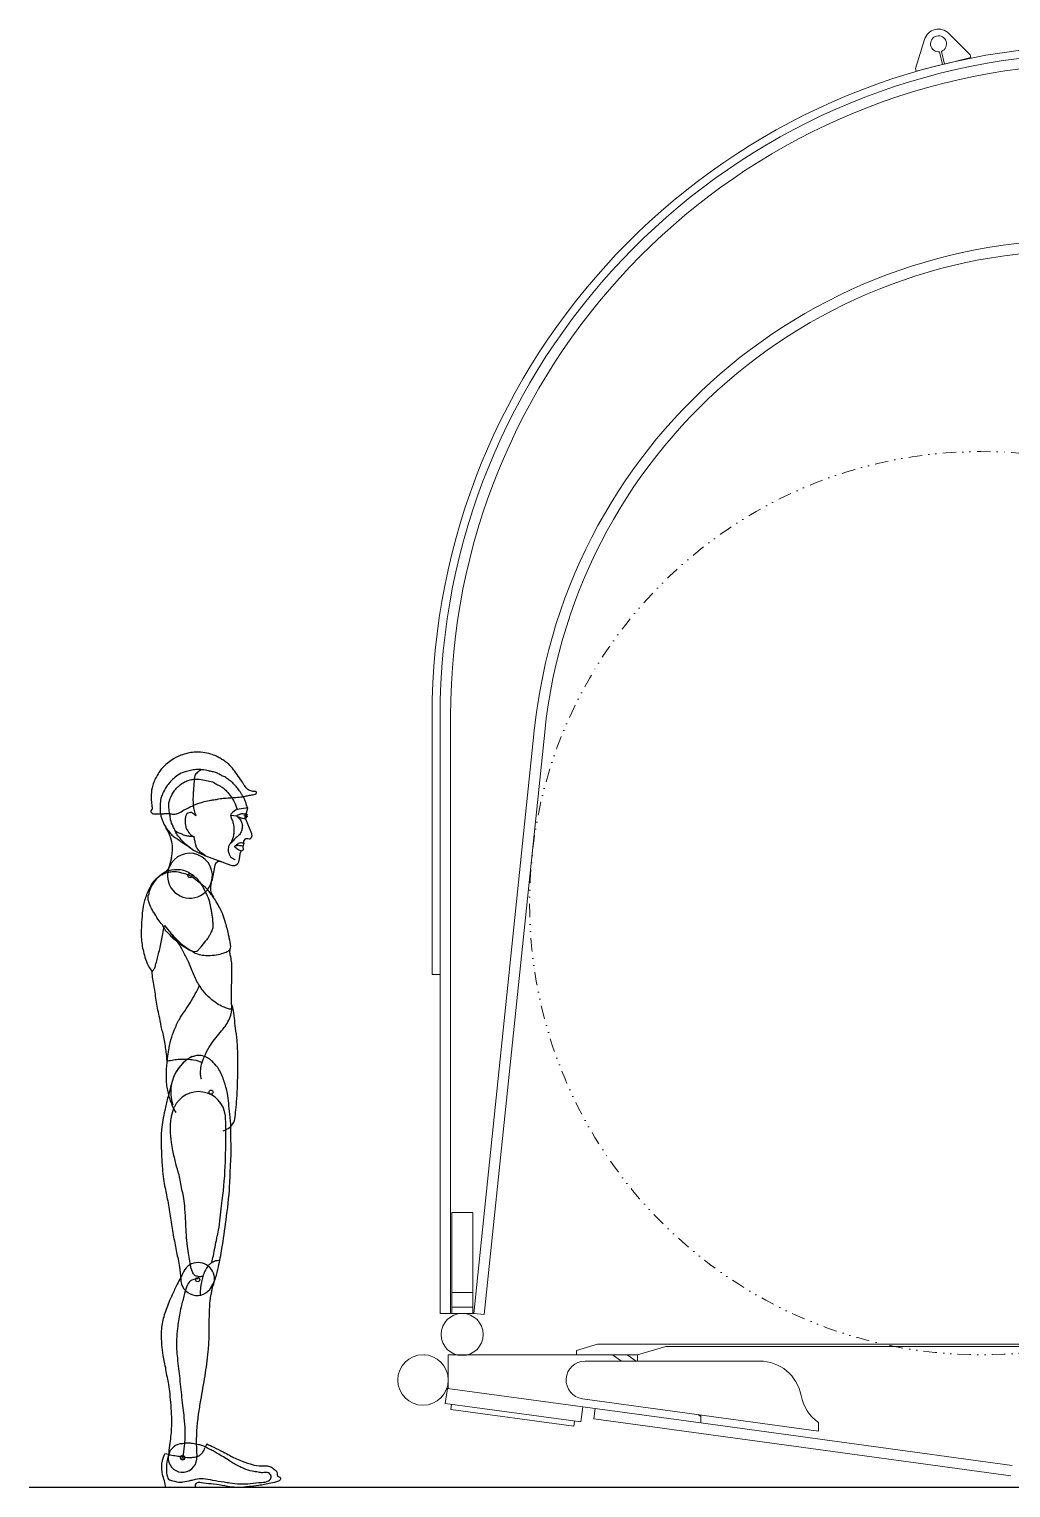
# Model space of a CAD drawing. Header units: millimetres. Extents: x -14999406 to 437, y -232 to 426.
# Drawn here: x -405.8 to -172.6, y -232.3 to 114.1 of the extents above; entities that cross this region are included whole.
import ezdxf

# ---------------------------------------------------------------- set-up
doc = ezdxf.new("R2010")
doc.units = ezdxf.units.MM
doc.header["$LTSCALE"] = 0.25
doc.linetypes.add('DIVIDE', pattern=[31.75, 12.7, -6.35, 0, -6.35, 0, -6.35])
doc.layers.add('Layer0016', color=7, linetype='Continuous')

msp = doc.modelspace()

# ---------------------------------------------------------------- linework, layer by layer
at = {"layer": 'Layer0016', "color": 3, "linetype": 'Continuous', "lineweight": 13}
for p, q in [((-195.27, 104.79), (-193.13, 111.65)), ((-182.26, 107.99), (-187.34, 113.07)), ((-189.59, 108.71), (-188.85, 105.7)), ((-189.11, 108.83), (-188.37, 105.82)), ((-182.26, 107.99), (-182.11, 107.36)), ((-195.27, 104.79), (-195.11, 104.16)), ((-188.85, 105.7), (-195.11, 104.16)), ((-182.11, 107.36), (-188.37, 105.82)), ((-310.13, -49.08), (-310.13, -110.38)), ((-308.23, -49.08), (-308.23, -190.91)), ((-305.73, -49.08), (-305.73, -190.91)), ((-300.24, -190.91), (-285.86, -52.58)), ((-297.76, -191.16), (-283.37, -52.84)), ((-310.13, -110.38), (-308.23, -110.38)), ((-305.41, -166.91), (-300.41, -166.91)), ((-305.41, -190.91), (-305.41, -166.91)), ((-300.41, -190.91), (-300.41, -166.91)), ((-305.41, -185.91), (-300.41, -185.91)), ((-305.41, -189.41), (-300.41, -189.41)), ((-308.23, -190.91), (-305.73, -190.91)), ((-300.24, -190.91), (-305.73, -190.91)), ((-300.24, -190.91), (-297.76, -191.16)), ((-311.91, -200.77), (-311.87, -200.73)), ((-306.29, -200.73), (-306.29, -208.73)), ((-261.29, -200.73), (-306.29, -200.73)), ((-275.79, -199.73), (-270.79, -198.23)), ((-275.79, -199.73), (-275.79, -200.73)), ((-270.79, -198.23), (-160.79, -198.23)), ((-267.28, -200.73), (-265.13, -202.23)), ((-263.79, -200.73), (-261.65, -202.23)), ((-261.29, -200.73), (-254.62, -198.73)), ((-261.29, -202.23), (-261.29, -200.73)), ((-160.79, -198.73), (-254.62, -198.73)), ((-273.79, -202.23), (-232.26, -202.23)), ((-306.5, -208.7), (-306.99, -212.3)), ((-306.5, -208.7), (-246.29, -216.92)), ((-274.4, -211.19), (-218.29, -218.85)), ((-311.64, -212.69), (-311.64, -212.68)), ((-306.99, -212.3), (-274.79, -216.69)), ((-305.51, -212.5), (-305.67, -213.69)), ((-305.67, -213.69), (-276.44, -217.68)), ((-274.3, -213.1), (-274.79, -216.69)), ((-271.37, -213.5), (-271.71, -215.97)), ((-276.28, -216.49), (-276.44, -217.68)), ((-271.71, -215.97), (-172.63, -229.5)), ((-246.99, -214.93), (-246.29, -215.42)), ((-246.29, -216.92), (-246.29, -215.02)), ((-246.29, -216.92), (-172.3, -227.02)), ((-218.29, -216.83), (-218.29, -218.85))]:
    msp.add_line(p, q, dxfattribs=at)
at = {"layer": 'Layer0016', "color": 3, "linetype": 'Continuous', "lineweight": 25}
for p, q in [((-376.38, -72.24), (-373.89, -72.28)), ((-372.38, -72.27), (-373.89, -72.28)), ((-356.54, -72.79), (-357.91, -72.64)), ((-353.88, -70.82), (-356.45, -71.26)), ((-353.88, -72.94), (-354.85, -72.7)), ((-354.09, -72.37), (-354.34, -73.34)), ((-354.32, -72.31), (-353.88, -70.82)), ((-354.45, -73.42), (-353.05, -76.94)), ((-372.06, -82.7), (-372.82, -85.63)), ((-363.92, -82.21), (-357.92, -84.48)), ((-355.98, -83.45), (-355.65, -81.38)), ((-361.75, -84.47), (-362.48, -88.28)), ((-366.04, -104.99), (-364.95, -103.84)), ((-364.95, -103.84), (-363.91, -102.45)), ((-373.87, -224.81), (-373.59, -224.28)), ((-372.7, -224.41), (-373.59, -224.28)), ((-363.63, -221.86), (-364.1, -222.83)), ((-366.4, -231.6), (-366.39, -232.23)), ((437.25, -232.23), (-405.85, -232.23)), ((-366.39, -232.23), (-373.43, -232.23))]:
    msp.add_line(p, q, dxfattribs=at)
at = {"layer": 'Layer0016', "color": 7, "linetype": 'DIVIDE', "lineweight": 13}
msp.add_circle((-179.72, -93.48), 107.25, dxfattribs=at)
msp.add_circle((-179.72, -93.48), 107.25, dxfattribs=at)
at = {"layer": 'Layer0016', "color": 3, "linetype": 'Continuous', "lineweight": 25}
for centre in [(-367.65, -86.96), (-367.65, -86.96), (-362.63, -138.36), (-365.81, -182.88), (-365.81, -182.88), (-369.42, -225.07), (-369.4, -225.24)]:
    msp.add_circle(centre, 0.485, dxfattribs=at)
at = {"layer": 'Layer0016', "color": 3, "linetype": 'Continuous', "lineweight": 13}
for centre, radius in [((-302.98, -195.91), 5), ((-312.29, -206.73), 6)]:
    msp.add_circle(centre, radius, dxfattribs=at)
for centre, radius, start, end in [((-189.8, 110.61), 3.49, 44.947, 162.7112), ((-189.8, 110.61), 1.91, 291.3566, 276.3016), ((-150.73, -49.08), 159.4, 93, 180), ((-150.73, -49.08), 157.5, 93, 180), ((-150.73, -49.08), 155, 93, 180), ((-156.56, -66.03), 130, 85, 174.0623), ((-156.56, -66.03), 127.5, 85, 174.0623), ((-273.79, -206.73), 4.5, 89.9997, 262.2251), ((-232.29, -212.23), 10, 10.4835, 89.9997), ((-212.62, -208.59), 10, 190.4835, 235.4853)]:
    msp.add_arc(centre, radius, start, end, dxfattribs=at)
at = {"layer": 'Layer0016', "color": 3, "linetype": 'Continuous', "lineweight": 25}
for centre, radius, start, end in [((-380.52, -80.52), 8.73, 345.5755, 35.3124), ((-367.65, -86.96), 5.33, 341.702, 156.2785), ((-369.47, -93.23), 8.24, 119.8446, 168.2211), ((-376.09, -83.25), 3.88, 297.0697, 336.2784), ((-367.65, -86.96), 5.33, 165.5756, 352.7282), ((-360.57, -84.77), 1.21, 69.2353, 169.1519), ((-357.4, -83.12), 1.45, 249.235, 351.2863), ((-358.9, -89.85), 3.88, 161.7022, 214.6212), ((-362.63, -138.36), 9.6, 118.3929, 198.4391), ((-362.63, -138.36), 9.6, 129.2682, 169.929), ((-365.58, -144.64), 6.4, 5.763, 155.7796), ((-365.7, -182.72), 3.88, 333.9967, 159.7449), ((-365.96, -182.76), 3.88, 178.4562, 330.9753), ((-369.42, -225.24), 3.39, 175, 355), ((-369.4, -225.24), 3.39, 90.8089, 165.8968)]:
    msp.add_arc(centre, radius, start, end, dxfattribs=at)
for points, knots in [([(-372.38, -72.27), (-372.22, -72.28), (-371.89, -72.29), (-371.39, -72.34), (-370.86, -72.26), (-370.06, -72.04), (-369.4, -71.46), (-368.37, -71.07), (-367.46, -70.52), (-366.32, -70.03), (-365.39, -69.66), (-364.3, -69.35), (-363.25, -69.05), (-361.93, -68.94), (-360.73, -68.67), (-359.35, -68.53), (-357.88, -68.44), (-356.34, -68.34), (-354.94, -68.19), (-353.75, -67.88), (-352.83, -67.76), (-352.2, -67.61), (-351.7, -67.31), (-352.01, -66.81), (-352.5, -67.03), (-352.97, -66.89), (-353.45, -66.76), (-353.92, -66.52), (-354.29, -66.1), (-354.8, -65.43), (-355.44, -64.29), (-356.44, -62.91), (-357.5, -61.42), (-358.57, -60.31), (-359.59, -59.57), (-360.47, -59.06), (-361.47, -58.48), (-362.87, -58), (-364.63, -57.63), (-366.49, -57.55), (-368.22, -57.85), (-370.12, -58.4), (-371.87, -59.33), (-373.53, -60.61), (-374.74, -61.93), (-375.86, -63.8), (-376.75, -65.85), (-376.89, -68.05), (-376.8, -69.69), (-376.67, -70.63), (-376.56, -71.26), (-377.03, -71.48), (-376.81, -72.01), (-376.55, -72.18), (-376.38, -72.24)], [0, 0, 0, 0, 4.945966, 9.892061, 15.115591, 20.771537, 34.489291, 40.700898, 53.750067, 66.172227, 78.012835, 83.668495, 100.158738, 110.60588, 123.41024, 136.920934, 152.257909, 167.594989, 183.265842, 194.110905, 204.747611, 210.403574, 214.979153, 218.40877, 223.472363, 228.346534, 233.202617, 238.202108, 243.857806, 250.068835, 263.448912, 282.701914, 301.335276, 318.303302, 328.750452, 338.877625, 348.876121, 363.498658, 382.922968, 402.808116, 418.66537, 435.633386, 461.733817, 477.642114, 498.469367, 514.729539, 543.062663, 564.192649, 580.452615, 591.980934, 593.51522, 598.738338, 602.647751, 607.872036, 607.872036, 607.872036, 607.872036]), ([(-353.88, -70.82), (-353.98, -70.69), (-354.15, -70.42), (-354.29, -69.83), (-354.54, -69.17), (-354.83, -68.43), (-355.21, -67.83), (-355.58, -67.28), (-355.93, -66.74), (-356.3, -66.24), (-356.7, -65.79), (-357.07, -65.34), (-357.47, -64.93), (-357.88, -64.57), (-358.31, -64.27), (-358.73, -63.96), (-359.14, -63.65), (-359.57, -63.36), (-360.06, -63.25), (-360.6, -62.85), (-361.35, -62.52), (-362.29, -62.22), (-363.41, -62.03), (-364.68, -61.73), (-366.14, -61.7), (-367.51, -61.93), (-369.01, -62.27), (-370.5, -62.97), (-371.63, -63.94), (-372.54, -64.83), (-373.39, -65.94), (-374.09, -67.25), (-374.64, -68.72), (-374.76, -70.12), (-374.76, -71.52), (-374.6, -72.72), (-374.23, -73.64), (-373.96, -74.56), (-373.38, -75.58), (-372.53, -76.5), (-371.82, -77.52), (-371.02, -77.98), (-370.27, -78.4), (-369.66, -79.03), (-368.71, -79.49), (-368.04, -80.03), (-367.21, -80.64), (-366.21, -81.26), (-364.98, -81.75), (-364.23, -82.08), (-363.92, -82.21)], [0, 0, 0, 0, 4.801591, 9.377216, 18.119315, 26.074398, 32.933433, 39.459279, 45.983427, 52.194638, 58.114956, 64.034645, 69.690747, 75.113056, 80.336455, 85.560499, 90.784351, 95.847971, 100.722132, 105.78551, 115.677391, 125.389624, 135.101726, 149.684191, 164.624943, 178.316852, 191.555084, 210.494707, 226.79125, 236.357562, 248.520431, 268.517966, 280.681677, 295.359817, 310.418817, 322.583238, 331.325114, 340.069438, 351.392838, 365.942402, 377.782151, 388.05936, 393.12224, 403.760144, 413.886872, 424.333753, 429.557353, 444.748253, 459.498972, 469.307123, 469.307123, 469.307123, 469.307123]), ([(-364.68, -61.78), (-364.87, -61.81), (-365.3, -61.93), (-365.79, -62.34), (-366.24, -62.75), (-366.7, -63.49), (-366.63, -64.66), (-366.78, -65.95), (-366.87, -67.25), (-366.95, -68.66), (-366.92, -70.1), (-366.68, -71.49), (-366.41, -72.29), (-366.24, -72.7)], [0, 0, 0, 0, 5.655882, 13.232132, 18.887833, 23.950784, 38.629658, 52.424389, 63.269664, 77.632693, 94.821051, 106.542478, 119.860431, 119.860431, 119.860431, 119.860431]), ([(-367.48, -80.44), (-368.06, -80.03), (-369.1, -79.2), (-370.16, -77.84), (-370.94, -76.95), (-371.23, -76.05), (-371.76, -75.1), (-372.27, -73.83), (-372.41, -72.45), (-372.71, -70.98), (-372.7, -69.06), (-371.79, -67.39), (-370.9, -66.21), (-370.02, -65.39), (-369.05, -64.67), (-367.86, -64.27), (-366.54, -63.95), (-365.01, -64.05), (-363.43, -64.42), (-362.22, -64.64), (-361.39, -65.19), (-360.64, -65.56), (-359.72, -66.07), (-358.8, -67.01), (-357.88, -68.1), (-357, -69.58), (-356.61, -70.63), (-356.45, -71.26)], [0, 0, 0, 0, 21.477248, 39.238032, 51.967287, 56.140584, 67.504321, 84.589059, 96.753228, 108.917198, 129.749876, 152.482262, 164.64695, 173.797026, 188.579699, 200.420522, 211.265083, 229.151026, 245.669653, 260.227641, 265.291329, 275.28984, 285.416408, 296.487366, 314.530505, 328.24785, 347.757005, 347.757005, 347.757005, 347.757005]), ([(-366.24, -72.7), (-366.42, -72.5), (-366.76, -72.24), (-367.29, -71.92), (-367.85, -71.98), (-368.47, -72.2), (-368.76, -73), (-368.82, -74.02), (-368.75, -75.11), (-368.33, -76.2), (-367.78, -76.89), (-367.21, -77.45), (-366.84, -77.57), (-366.64, -77.6)], [0, 0, 0, 0, 8.028906, 12.97486, 18.038402, 24.248832, 31.667834, 41.475668, 55.441385, 63.785768, 76.207107, 81.630351, 87.470604, 87.470604, 87.470604, 87.470604]), ([(-358.09, -79.4), (-358.07, -79.36), (-357.88, -79.08), (-357.61, -78.51), (-357.3, -77.8), (-357.18, -76.99), (-357.14, -76.23), (-357.16, -75.56), (-357.19, -75.04), (-357.27, -74.67), (-357.4, -74.33), (-357.41, -73.93), (-357.77, -73.43), (-357.86, -72.93), (-357.91, -72.64)], [0, 0, 0, 0, 1.533889, 10.003493, 18.786996, 24.626873, 34.519194, 41.580023, 44.648616, 50.071336, 52.898731, 55.511187, 61.721828, 70.624886, 70.624886, 70.624886, 70.624886]), ([(-356.45, -71.26), (-356.96, -71.42), (-357.46, -71.82), (-357.99, -72.38), (-357.94, -72.57), (-357.91, -72.64)], [0, 0, 0, 0, 16.151413, 19.219047, 21.388129, 21.388129, 21.388129, 21.388129]), ([(-354.45, -73.42), (-354.68, -73.45), (-355.09, -73.45), (-355.61, -73.22), (-356.04, -73.07), (-356.83, -72.77), (-355.9, -72.39), (-355.43, -72.16), (-354.89, -72.2), (-354.56, -72.29), (-354.38, -72.28), (-354.32, -72.31)], [0, 0, 0, 0, 6.944123, 11.818451, 16.692945, 22.22237, 28.747365, 35.742033, 40.68812, 44.091592, 46.046669, 46.046669, 46.046669, 46.046669]), ([(-354.51, -72.28), (-354.49, -72.42), (-354.49, -72.6), (-354.58, -72.94), (-354.66, -73.26), (-354.48, -73.4), (-354.45, -73.42)], [0, 0, 0, 0, 4.234975, 5.205824, 10.735413, 11.819987, 11.819987, 11.819987, 11.819987]), ([(-354.52, -72.71), (-354.49, -72.65), (-354.42, -72.52), (-354.35, -72.38), (-354.32, -72.31)], [0, 0, 0, 0, 1.999771, 4.472003, 4.472003, 4.472003, 4.472003]), ([(-356.54, -72.79), (-356.39, -72.92), (-356.15, -73.15), (-355.87, -73.42), (-355.62, -73.68), (-355.51, -73.98), (-355.36, -74.32), (-355.23, -74.67), (-355.16, -75.13), (-355.28, -75.62), (-355.31, -76.11), (-355.51, -76.56), (-355.71, -77.03), (-356.18, -77.54), (-356.89, -78.03), (-357.47, -78.79), (-357.96, -79.26), (-358.26, -79.58), (-358.41, -79.88), (-358.55, -80.3), (-358.59, -81), (-358.4, -81.74), (-358.04, -82.42), (-357.58, -82.79), (-357.21, -83.02), (-356.98, -83.12), (-356.91, -83.16)], [0, 0, 0, 0, 6.076762, 9.98712, 11.736202, 16.891187, 19.316915, 22.81412, 28.038298, 32.911817, 37.785577, 42.66043, 47.605835, 53.028322, 63.120957, 73.533731, 81.354052, 83.524157, 86.52362, 91.379246, 96.802005, 107.213772, 114.073366, 119.49641, 124.559705, 127.032394, 127.032394, 127.032394, 127.032394]), ([(-371.16, -76.29), (-370.95, -76.42), (-370.45, -76.71), (-369.61, -77.03), (-368.7, -77.42), (-367.69, -77.53), (-367.01, -77.59), (-366.64, -77.6)], [0, 0, 0, 0, 7.529178, 17.338, 27.086093, 36.834459, 47.679419, 47.679419, 47.679419, 47.679419]), ([(-363.92, -82.21), (-364.21, -82.02), (-364.63, -81.72), (-365.24, -81.34), (-365.57, -80.86), (-366.08, -80.39), (-366.27, -79.54), (-366.52, -78.61), (-366.61, -77.93), (-366.64, -77.6)], [0, 0, 0, 0, 10.276501, 15.500223, 21.41953, 27.340499, 36.08413, 46.497491, 56.494939, 56.494939, 56.494939, 56.494939]), ([(-354.87, -79.33), (-354.95, -79.27), (-355.2, -79.16), (-355.65, -79.17), (-356.25, -79.24), (-356.6, -79.76), (-356.95, -79.93), (-357.1, -80)], [0, 0, 0, 0, 2.950323, 7.896388, 13.318899, 20.312682, 25.114698, 25.114698, 25.114698, 25.114698]), ([(-353.05, -76.94), (-352.96, -77.18), (-352.9, -77.65), (-353.18, -78.05), (-353.46, -78.35), (-353.97, -78.17), (-354.58, -78.16), (-355.03, -78.73), (-354.81, -79.25), (-354.94, -79.68), (-355.1, -79.93), (-355.09, -80.22), (-355.01, -80.45), (-355.02, -80.7), (-355.05, -80.99), (-355.42, -81.07), (-355.57, -81.27), (-355.65, -81.38)], [0, 0, 0, 0, 7.667867, 12.732174, 14.479996, 19.426076, 26.635985, 31.858679, 37.995149, 41.873715, 44.82448, 46.824844, 50.077303, 52.077189, 54.502491, 57.932074, 61.843039, 61.843039, 61.843039, 61.843039]), ([(-355.09, -79.97), (-355.32, -79.91), (-355.72, -79.83), (-356.32, -79.8), (-356.69, -79.84), (-357.23, -79.98), (-356.79, -80.28), (-356.49, -80.49), (-356.08, -80.86), (-355.67, -80.95), (-355.45, -81.06), (-355.38, -81.1)], [0, 0, 0, 0, 7.291126, 12.237136, 17.460592, 20.566423, 23.394826, 28.618072, 33.841924, 38.715923, 41.188713, 41.188713, 41.188713, 41.188713]), ([(-373.71, -98.76), (-373.21, -99.38), (-372.34, -100.41), (-370.96, -101.96), (-369.57, -103.3), (-367.79, -104.5), (-366.14, -105.57), (-364.2, -105.9), (-362.4, -105.88), (-360.61, -105.64), (-359.34, -105.22), (-358.52, -104.82), (-358.03, -104.4), (-357.88, -103.25), (-358.26, -102.1), (-358.61, -100.1), (-359.15, -98.16), (-359.86, -96.1), (-360.81, -94.03), (-362.12, -91.92), (-363.77, -89.82), (-365.35, -88.6), (-366.6, -87.7), (-367.7, -86.82), (-369.22, -86.41), (-370.63, -86.03), (-371.97, -86.02), (-373.17, -86.27), (-374.42, -86.66), (-375.41, -87.49), (-376.46, -88.33), (-377.12, -89.68), (-377.83, -91.06), (-378.32, -92.44), (-378.77, -94), (-379.02, -96.13), (-379.18, -99.01), (-379.31, -102.39), (-378.63, -105.39), (-377.85, -107.88), (-377.09, -109.14), (-376.63, -109.76)], [0, 0, 0, 0, 24.080206, 40.376328, 62.368007, 81.621779, 105.027946, 120.21878, 139.715507, 159.139584, 174.080389, 179.304723, 186.880218, 191.94402, 212.849643, 222.59821, 253.056704, 273.053856, 287.931849, 321.335945, 347.165392, 367.74227, 380.792024, 393.522119, 409.578539, 427.372267, 437.120647, 449.284481, 464.343197, 475.654195, 487.779324, 504.075592, 519.96282, 534.496675, 548.006704, 568.474766, 598.454492, 634.987732, 669.106867, 690.046219, 713.047401, 713.047401, 713.047401, 713.047401]), ([(-373.57, -86.09), (-373.28, -85.95), (-372.12, -85.48), (-370.3, -85.34), (-368.31, -85.87), (-367.09, -86.71), (-365.95, -87.62), (-365.14, -88.73), (-364.57, -89.73), (-364.09, -90.58), (-363.62, -91.61), (-363.06, -92.8), (-362.85, -94.09), (-362.61, -95.06), (-362.49, -96.04), (-362.29, -97.04), (-362.25, -98.06), (-362.21, -98.82), (-362.25, -99.6), (-362.56, -100.23), (-362.95, -101), (-363.35, -101.74), (-363.7, -102.21), (-363.91, -102.45)], [0, 0, 0, 0, 9.703185, 37.309828, 52.837558, 70.597943, 81.443202, 96.501444, 111.180011, 116.053942, 125.766926, 145.172171, 155.064569, 164.957201, 174.956052, 184.953948, 195.230764, 205.678352, 207.847318, 218.483981, 226.060311, 234.014365, 243.579646, 243.579646, 243.579646, 243.579646]), ([(-366.04, -104.99), (-366.08, -104.99), (-366.34, -104.97), (-366.73, -105.1), (-367.24, -104.82), (-367.84, -104.65), (-368.52, -104.14), (-369.4, -103.73), (-370.32, -102.89), (-371.52, -102.07), (-372.4, -100.95), (-373.44, -100.07), (-374.03, -98.83), (-375.09, -97.57), (-375.86, -96.28), (-376.73, -94.9), (-377.27, -93.72), (-377.66, -92.5), (-377.61, -91.85), (-377.55, -91.54)], [0, 0, 0, 0, 1.08447, 7.839632, 11.269329, 18.12789, 26.473042, 36.172399, 47.242527, 63.732576, 79.230396, 89.67737, 104.427872, 119.368804, 139.0636, 149.351621, 168.273629, 178.081057, 187.365294, 187.365294, 187.365294, 187.365294]), ([(-376.75, -109.59), (-376.54, -109.51), (-376.27, -109.32), (-375.98, -108.82), (-375.74, -108.01), (-375.47, -106.83), (-375.08, -105.43), (-374.74, -103.93), (-374.44, -102.35), (-374.07, -100.61), (-373.84, -99.42), (-373.71, -98.76)], [0, 0, 0, 0, 6.88314, 9.308779, 17.334506, 31.754878, 45.719172, 61.057072, 77.780326, 94.039502, 114.295448, 114.295448, 114.295448, 114.295448]), ([(-357.72, -118.73), (-358.06, -118.67), (-358.75, -118.51), (-359.95, -118.03), (-361.38, -117.28), (-363, -116.02), (-364.35, -114.57), (-365.72, -112.64), (-366.91, -110.24), (-367.96, -107.38), (-369.26, -104.93), (-370.16, -103.17), (-371.28, -101.89), (-371.81, -101.13), (-372.16, -100.6)], [0, 0, 0, 0, 10.276892, 21.121796, 38.60948, 58.511164, 82.374755, 98.015477, 129.356766, 162.34053, 189.36152, 212.362556, 221.106485, 240.236954, 240.236954, 240.236954, 240.236954]), ([(-357.76, -117.42), (-357.75, -116.93), (-357.75, -115.63), (-357.75, -113.6), (-357.73, -111.41), (-357.64, -109.46), (-357.69, -107.75), (-357.91, -106.39), (-358.23, -105.28), (-358.14, -104.61), (-358.06, -104.29)], [0, 0, 0, 0, 14.621044, 38.992536, 60.953625, 80.503469, 97.506721, 112.088938, 121.837288, 131.728726, 131.728726, 131.728726, 131.728726]), ([(-373.06, -131.34), (-373.08, -130.78), (-373.15, -129.72), (-373.47, -127.56), (-373.72, -125.46), (-374.47, -123.05), (-374.73, -121.02), (-375.45, -118.27), (-375.8, -115.12), (-376.43, -112.1), (-376.59, -110.33), (-376.63, -109.76)], [0, 0, 0, 0, 16.981949, 31.540061, 65.5765, 80.327213, 107.110872, 126.663787, 165.538472, 201.994188, 218.968809, 218.968809, 218.968809, 218.968809]), ([(-370.93, -143.19), (-371.14, -142.86), (-371.84, -141.64), (-372.48, -139.84), (-372.92, -137.91), (-373.21, -136.31), (-373.28, -134.11), (-373.07, -131.04), (-372.64, -127.72), (-371.98, -125.15), (-371.17, -123.08), (-370.31, -121.17), (-368.89, -119.1), (-367.6, -117.09), (-366.39, -115.1), (-365.7, -113.71), (-365.39, -113.05)], [0, 0, 0, 0, 11.941717, 42.058661, 56.737333, 71.319621, 90.743887, 122.639797, 163.575677, 191.04993, 201.894875, 230.176978, 253.655663, 277.136005, 301.776365, 323.574974, 323.574974, 323.574974, 323.574974]), ([(-364.88, -135.27), (-365.01, -134.93), (-365.19, -134.19), (-365.1, -132.85), (-364.83, -131.19), (-363.95, -129.23), (-362.86, -127.24), (-361.5, -125.41), (-360.31, -123.96), (-359.18, -122.69), (-358.25, -121.02), (-357.66, -119.19), (-357.7, -117.86), (-357.76, -117.42)], [0, 0, 0, 0, 10.768884, 22.499469, 40.153612, 60.980478, 86.409452, 108.400752, 128.97768, 142.693814, 159.38412, 185.953428, 199.084002, 199.084002, 199.084002, 199.084002]), ([(-359.79, -147.53), (-359.63, -147.48), (-358.97, -147.21), (-357.85, -146.6), (-356.9, -145.04), (-356.82, -142.99), (-356.49, -140.46), (-356.37, -137.27), (-356.26, -134.09), (-356.27, -130.92), (-356.29, -128.41), (-356.48, -125.74), (-356.79, -123.34), (-357.09, -120.77), (-357.31, -118.82), (-357.65, -117.73), (-357.76, -117.42)], [0, 0, 0, 0, 5.049823, 21.317249, 37.226374, 57.223409, 81.953727, 113.849502, 152.951443, 177.322345, 208.94052, 228.346601, 257.449431, 281.705424, 305.997844, 315.891095, 315.891095, 315.891095, 315.891095]), ([(-373.01, -130.92), (-372.88, -130.9), (-372.27, -130.81), (-371.19, -130.58), (-369.73, -130.52), (-368.26, -130.51), (-366.58, -130.65), (-365.42, -131.03), (-364.78, -131.31)], [0, 0, 0, 0, 3.887506, 18.469801, 33.027888, 47.65036, 62.488616, 83.568031, 83.568031, 83.568031, 83.568031]), ([(-362.7, -184.86), (-362.5, -184.54), (-362.07, -183.76), (-361.37, -182.11), (-360.74, -179.29), (-359.89, -174.73), (-358.99, -168.31), (-358.18, -161.72), (-358.07, -156.22), (-357.78, -152.66), (-357.95, -149.66), (-357.84, -146.73), (-358.13, -143.75), (-358.44, -141.06), (-358.73, -138.43), (-359.48, -135.73), (-360.48, -133.16), (-361.86, -131.5), (-362.95, -130.49), (-364.06, -129.9), (-365.3, -129.56), (-366.48, -129.72), (-367.31, -130.05), (-367.74, -130.26), (-367.93, -130.35)], [0, 0, 0, 0, 11.289141, 26.624981, 53.741447, 97.659264, 165.7305, 248.216462, 296.738336, 330.702274, 355.072983, 386.691137, 418.587052, 444.745573, 468.050844, 497.806237, 528.617985, 549.891825, 562.016757, 572.653678, 587.404401, 599.769513, 607.797651, 614.067108, 614.067108, 614.067108, 614.067108]), ([(-371.87, -135.74), (-372, -136.21), (-372.39, -137.55), (-372.97, -139.87), (-373.65, -142.49), (-374.06, -144.98), (-374.49, -147.6), (-374.52, -150.22), (-374.4, -153.31), (-374.27, -156.12), (-373.94, -158.86), (-373.62, -160.97), (-373.18, -162.82), (-372.84, -164.71), (-372.55, -166.72), (-372.21, -168.76), (-371.86, -170.76), (-371.56, -172.7), (-371.17, -174.59), (-370.86, -176.36), (-370.44, -178.11), (-370.03, -180.18), (-369.88, -181.73), (-369.84, -182.66)], [0, 0, 0, 0, 14.74055, 41.852822, 71.832641, 95.721103, 117.594501, 151.575286, 174.016936, 210.233855, 235.916563, 256.854773, 274.043334, 293.100369, 314.51004, 334.980228, 354.976232, 375.443839, 394.03476, 412.62157, 429.347624, 447.934401, 475.924744, 475.924744, 475.924744, 475.924744]), ([(-364.57, -182.04), (-364.69, -182.09), (-364.96, -182.18), (-365.43, -182.27), (-365.89, -182.06), (-366.46, -182), (-366.91, -181.39), (-367.37, -180.41), (-367.59, -178.89), (-367.95, -177.03), (-368.29, -174.76), (-368.54, -171.9), (-368.65, -168.68), (-368.86, -165.63), (-369.1, -163.25), (-369.59, -161.39), (-369.87, -159.71), (-370.3, -157.66), (-370.91, -155.75), (-371.37, -153.8), (-371.74, -152.12), (-372.12, -149.95), (-372.31, -147.65), (-372.27, -145.53), (-372, -143.75), (-371.66, -142.65), (-371.41, -142.02)], [0, 0, 0, 0, 3.836863, 8.783369, 13.729588, 18.675302, 25.20146, 34.767333, 51.489692, 70.546468, 91.958456, 120.025216, 156.722592, 188.619412, 211.923267, 228.183852, 246.303575, 263.02775, 290.957234, 306.293159, 323.017333, 342.544346, 372.524219, 391.948428, 406.046826, 426.405242, 426.405242, 426.405242, 426.405242]), ([(-362.42, -178.83), (-362.31, -178.3), (-361.91, -176.37), (-361.44, -173.79), (-360.55, -169.86), (-360.3, -166.45), (-359.54, -160.68), (-359.16, -155.67), (-359.16, -150.33), (-359.07, -147.08), (-359.16, -144.97), (-359.21, -144)], [0, 0, 0, 0, 16.248014, 59.203365, 78.753718, 137.005747, 161.273906, 253.428951, 287.46548, 321.501968, 350.799269, 350.799269, 350.799269, 350.799269]), ([(-360.55, -178.41), (-360.77, -178.37), (-361.45, -178.33), (-362.19, -178.67), (-362.85, -179.11), (-363.35, -179.57), (-363.86, -180.43), (-364.46, -181.47), (-364.69, -182.56), (-364.97, -183.76), (-365.22, -185.01), (-365.22, -186.05), (-365.2, -186.52)], [0, 0, 0, 0, 6.711413, 20.161438, 23.265665, 30.476254, 40.462997, 53.072259, 66.389803, 73.25064, 90.28896, 104.384495, 104.384495, 104.384495, 104.384495]), ([(-369.33, -181.38), (-369.51, -181.7), (-369.96, -182.55), (-370.85, -184.24), (-371.68, -186.11), (-372.55, -187.96), (-373.09, -189.58), (-373.99, -191.75), (-374.59, -194.74), (-374.42, -197.97), (-374.21, -200.61), (-373.73, -202.51), (-373.4, -204.24), (-373.13, -206.02), (-372.68, -207.94), (-372.45, -210.17), (-372.18, -212.99), (-371.97, -216.36), (-372.17, -220.29), (-372.65, -223.17), (-372.79, -224.78), (-372.8, -224.94)], [0, 0, 0, 0, 11.080719, 28.91393, 57.297868, 72.175534, 90.296648, 108.417746, 142.588695, 180.617062, 205.347263, 221.607518, 239.261735, 258.31917, 275.507329, 298.338302, 325.450407, 360.705994, 399.533262, 443.207288, 448.057386, 448.057386, 448.057386, 448.057386]), ([(-365.7, -182.72), (-366.2, -182.68), (-367.31, -182.81), (-368.47, -184.26), (-368.96, -186.41), (-369.6, -188.63), (-370.19, -191.41), (-370.74, -194.93), (-370.96, -198.32), (-370.66, -201.31), (-370.45, -203.39), (-370.13, -205.86), (-369.9, -208.34), (-369.61, -210.86), (-369.38, -213.3), (-369.02, -215.91), (-368.76, -218.91), (-368.95, -222.12), (-369.25, -224.28), (-369.42, -225.24)], [0, 0, 0, 0, 15.058486, 30.967616, 51.907056, 80.930139, 100.481114, 136.936846, 187.919511, 201.71428, 226.920258, 250.700084, 276.381767, 301.58782, 326.79371, 350.09885, 380.557762, 416.961828, 446.098343, 446.098343, 446.098343, 446.098343]), ([(-366.04, -225.53), (-366.02, -225.37), (-365.93, -224.48), (-366.23, -220.92), (-365.87, -216.37), (-365.08, -211.66), (-364.56, -208.62), (-363.88, -204.79), (-363.33, -200.62), (-363.01, -196.25), (-363.11, -193.17), (-362.96, -190.43), (-362.94, -188.31), (-362.64, -186.56), (-362.43, -185.42), (-362.29, -184.76), (-362.21, -184.42)], [0, 0, 0, 0, 4.850098, 26.809337, 106.871203, 140.907624, 170.108319, 199.308998, 257.55945, 296.371547, 330.446006, 349.870233, 378.98637, 393.568669, 403.317043, 413.741839, 413.741839, 413.741839, 413.741839]), ([(-373.43, -232.33), (-373.47, -231.76), (-373.59, -230.64), (-374.28, -229.2), (-374.32, -227.67), (-374.34, -226.38), (-374.04, -225.43), (-373.92, -224.98), (-373.87, -224.81)], [0, 0, 0, 0, 17.147217, 33.407344, 47.021932, 62.572303, 71.632911, 76.69624, 76.69624, 76.69624, 76.69624]), ([(-372.7, -224.41), (-372.86, -224.85), (-373.17, -225.94), (-373.29, -227.75), (-373.2, -229.26), (-372.7, -230.45), (-371.41, -230.72), (-370.3, -231.05), (-368.83, -230.84), (-367.67, -230.63), (-366.09, -230.2), (-364.35, -230), (-362.11, -230.56), (-359.99, -230.83), (-357.03, -231.36), (-354.01, -231.5), (-350.99, -231), (-349.09, -230.99), (-348.04, -229.79), (-348.99, -228.42), (-350.3, -228.87), (-351.56, -228.56), (-353.07, -228.44), (-355.04, -227.69), (-356.83, -226.82), (-358.39, -225.8), (-359.69, -225), (-361.01, -224.25), (-362.14, -223.57), (-363.28, -222.99), (-364.38, -222.38), (-365.72, -222.03), (-366.85, -221.81), (-368.16, -221.68), (-368.97, -221.76), (-369.45, -221.84)], [0, 0, 0, 0, 14.178196, 33.675045, 54.188896, 59.611246, 70.248171, 89.942812, 94.81711, 114.511877, 125.453992, 143.94119, 166.108485, 194.175677, 207.970426, 256.530906, 283.315976, 300.627056, 311.395798, 323.374325, 337.932429, 347.741092, 362.49179, 383.045675, 410.378264, 421.94738, 439.169913, 456.138032, 467.450194, 478.520356, 494.787818, 504.914802, 519.75292, 529.50122, 544.083569, 544.083569, 544.083569, 544.083569]), ([(-372.7, -224.41), (-372.57, -224.44), (-371.97, -224.6), (-370.86, -224.71), (-369.41, -224.94), (-368.11, -225.17), (-366.81, -225.05), (-365.76, -224.91), (-365.02, -224.34), (-364.44, -223.78), (-364.19, -223.2), (-364.1, -222.83)], [0, 0, 0, 0, 3.833263, 18.583962, 33.334623, 48.013374, 57.72544, 72.666151, 78.586471, 85.445365, 96.726097, 96.726097, 96.726097, 96.726097]), ([(-363.63, -221.86), (-363.08, -222.15), (-361.79, -222.82), (-359.95, -223.63), (-358.42, -224.51), (-357.14, -225.2), (-355.52, -225.92), (-353.88, -226.51), (-351.95, -227.11), (-350.62, -227.13), (-349.32, -227.07), (-348.42, -227.27), (-347.65, -227.89), (-346.83, -228.56), (-347.01, -229.72), (-346.19, -229.69), (-346.04, -230.37), (-346.99, -231.03), (-348.34, -231.1), (-349.89, -231.61), (-351.61, -231.79), (-353.7, -232.09), (-355.96, -232.28), (-357.92, -232.18), (-359.84, -231.79), (-361.97, -231.34), (-364.1, -231.43), (-365.85, -230.84), (-366.32, -231.45), (-366.4, -231.6)], [0, 0, 0, 0, 18.658326, 43.601706, 60.325306, 71.395684, 87.45196, 113.393835, 123.521029, 147.848433, 152.698524, 162.69695, 174.537312, 182.113248, 193.923783, 197.454463, 202.518166, 209.377061, 228.317071, 243.257724, 257.936572, 279.89587, 306.610567, 326.064899, 338.429969, 365.542441, 389.913319, 405.925668, 411.081222, 411.081222, 411.081222, 411.081222])]:
    msp.add_open_spline(points, degree=3, knots=knots, dxfattribs=at)

doc.saveas('drawing.dxf')
